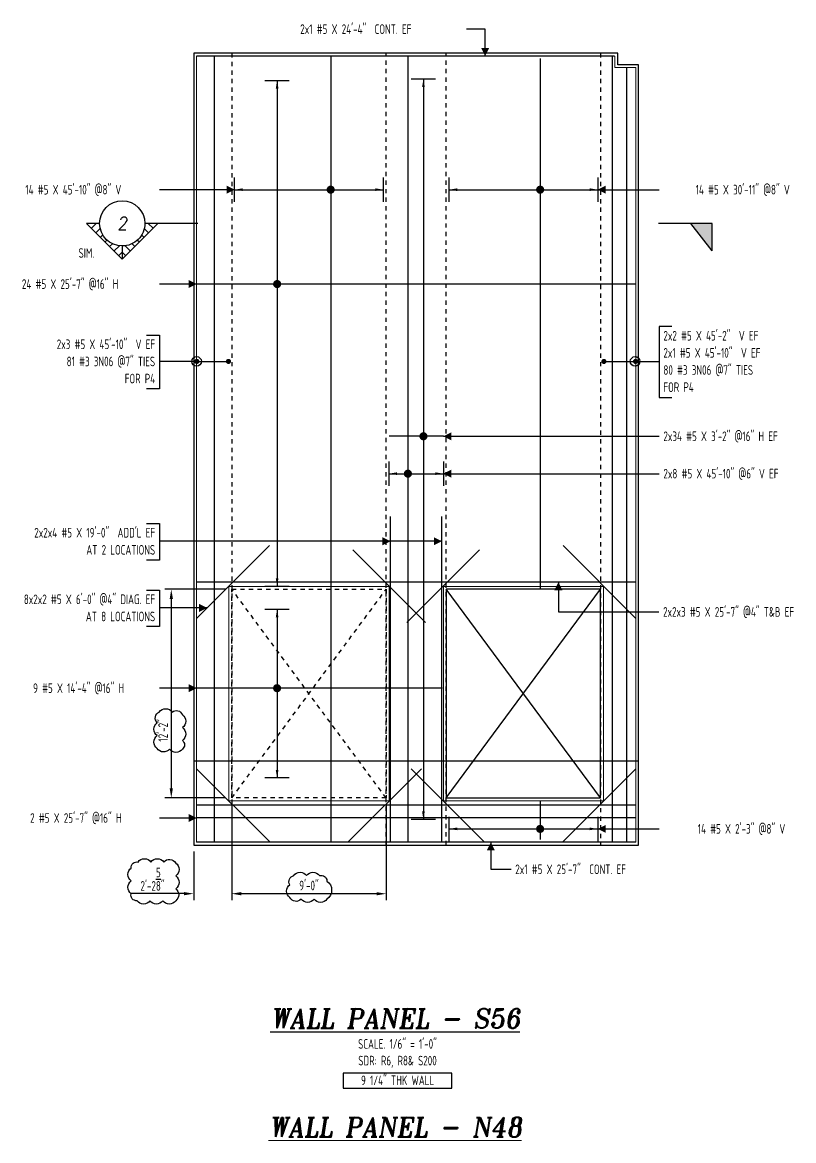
# Model space of a CAD drawing. Header units: inches. Extents: x -3675 to 38568, y -2433 to 4174.
# Drawn here: x 20197 to 20737, y 177 to 959 of the extents above; entities that cross this region are included whole.
import ezdxf
from ezdxf.enums import TextEntityAlignment as Align

# ---------------------------------------------------------------- set-up
doc = ezdxf.new("R2010")
doc.units = ezdxf.units.IN
doc.header["$MEASUREMENT"] = 0
doc.linetypes.add('HIDDEN', pattern=[6, 3, -3])
doc.layers.get('0').update_dxf_attribs({"linetype": 'CONTINUOUS'})
doc.layers.get('Defpoints').update_dxf_attribs({"linetype": 'CONTINUOUS'})
for name, color, linetype in [('0-25', 7, 'CONTINUOUS'), ('0-25TEXT', 7, 'CONTINUOUS'), ('0-35', 3, 'CONTINUOUS'), ('0-35TEXT', 3, 'CONTINUOUS'), ('0-50', 10, 'CONTINUOUS'), ('3', 3, 'CONTINUOUS'), ('BAR-LBL', 2, 'CONTINUOUS'), ('DETAIL', 83, 'CONTINUOUS'), ('Hatch', 253, 'CONTINUOUS'), ('hidden', 7, 'HIDDEN'), ('RANGELAY', 7, 'CONTINUOUS'), ('REBARS', 4, 'CONTINUOUS')]:
    doc.layers.add(name, color=color, linetype=linetype)
doc.layers.add('COVER', color=6, linetype='CONTINUOUS', lineweight=0, plot=False)
doc.styles.add('AR', font='ARCHQUIK.shx', dxfattribs={"width": 0.8})
doc.styles.add('ROMANT', font='romant')
doc.dimstyles.new('CADS_DIM_48', dxfattribs={"dimscale": 48, "dimtxt": 0.09375, "dimasz": 0.09375, "dimexe": 0.0625, "dimexo": 0.0625, "dimgap": 0.09375, "dimtad": 0, "dimtih": 1, "dimtoh": 1, "dimzin": 1, "dimdsep": 46, "dimlunit": 4, "dimtxsty": 'AR', "dimblk": 'CLOSED', "dimcen": 0.1875, "dimadec": 0, "dimazin": 0, "dimtfac": 1, "dimtofl": 0, "dimtmove": 0, "dimatfit": 1, "dimldrblk": 'DOTBLANK', "dimfxl": 1, "dimtzin": 0, "dimarcsym": 0})

# ---------------------------------------------------------------- blocks, each defined once
blk = doc.blocks.new('leadrblk')
blk.add_lwpolyline([(0, 0, 0, 1, 0), (1, 0, 1, 1, 0)], format="xyseb")
blk = doc.blocks.new('_DotBlank')
at = {"layer": '0-35', "color": 0, "lineweight": -2}
blk.add_line((-0.5, 0), (-1, 0), dxfattribs=at)
blk.add_circle((0, 0), 0.5, dxfattribs=at)
blk = doc.blocks.new('SECTARO')
at = {"linetype": 'Continuous'}
blk.add_line((33.32, 16.99), (20.13, 0), dxfattribs=at)
for p, q in [((33.32, 16.99), (33.32, 0)), ((33.32, 0), (0, 0))]:
    blk.add_line(p, q)
for points in [[(33.32, 0), (33.32, 16.99), (33.32, 0), (20.13, 0)], [(33.32, 16.99), (20.13, 0), (33.32, 0), (33.32, 16.99)]]:
    blk.add_solid(points, dxfattribs=at)
blk = doc.blocks.new('*X3')
at = {"color": 0, "linetype": 'Continuous'}
for p, q in [((-1.108, 0.278), (-1.075, 0.312)), ((-1.081, 0.217), (-1.031, 0.267)), ((-1.013, 0.197), (-0.986, 0.223)), ((-0.96, 0.161), (-0.942, 0.179)), ((-0.92, 0.112), (-0.898, 0.135)), ((-0.895, 0.05), (-0.854, 0.091)), ((-0.856, 0), (-0.81, 0.046)), ((-0.768, 0), (-0.765, 0.002))]:
    blk.add_line(p, q, dxfattribs=at)
blk = doc.blocks.new('*X2')
at = {"color": 0, "linetype": 'Continuous'}
for p, q in [((-1.108, 0.278), (-1.075, 0.312)), ((-0.96, 0.161), (-0.942, 0.179)), ((-0.856, 0), (-0.81, 0.046))]:
    blk.add_line(p, q, dxfattribs=at)
blk = doc.blocks.new('SECTNU')
at = {"linetype": 'Continuous'}
blk.add_line((-24.74, 0), (-32.81, 0), dxfattribs=at)
blk.add_line((0, 0), (-24.74, 0))
at = {"layer": '3'}
for p, q in [((-68.89, 0), (-46.81, 22.07)), ((-60.81, 0), (-68.89, 0))]:
    blk.add_line(p, q, dxfattribs=at)
at = {"layer": '3', "linetype": 'Continuous'}
blk.add_line((-46.81, 14), (-46.81, 22.07), dxfattribs=at)
at = {"layer": '3'}
for points in [[(-46.81, 22.07), (-24.74, 0), (-32.81, 0, 1)], [(-32.81, 0, 0.414214), (-46.81, 14)]]:
    blk.add_lwpolyline(points, format="xyb", dxfattribs=at)
for start, end in [(90, 180), (180, 0)]:
    blk.add_arc((-46.81, 0), 14, start, end, dxfattribs=at)
at = {"linetype": 'Continuous', "xscale": -64, "yscale": 64, "zscale": 64, "rotation": 359.9999999999999}
blk.add_blockref('*X3', (-117.73, 0), dxfattribs=at)
at = {"linetype": 'Continuous', "xscale": 64, "yscale": 64, "zscale": 64}
for name in ['*X3', '*X2']:
    blk.add_blockref(name, (24.1, 0), dxfattribs=at)
at = {"linetype": 'Continuous', "style": 'ROMANT', "oblique": 9, "width": 0.9}
blk.add_attdef('NO', text='', height=8, dxfattribs=at).set_placement((-46.81, 0), align=Align.MIDDLE)
blk = doc.blocks.new('*D51')
at = {"layer": 'Defpoints', "color": 0, "transparency": 16777216}
for p in [(20343.88, 416.66), (20451.88, 416.66), (20343.88, 349.69)]:
    blk.add_point(p, dxfattribs=at)
at = {"layer": 'DETAIL', "color": 0, "lineweight": -2, "transparency": 16777216}
for p, q in [((20343.88, 412.16), (20343.88, 345.19)), ((20451.88, 412.16), (20451.88, 345.19)), ((20445.13, 349.69), (20350.63, 349.69))]:
    blk.add_line(p, q, dxfattribs=at)
at = {"layer": 'DETAIL', "color": 0, "transparency": 16777216}
for points in [[(20350.63, 350.81), (20350.63, 348.56), (20343.88, 349.69)], [(20445.13, 350.81), (20445.13, 348.56), (20451.88, 349.69)]]:
    blk.add_solid(points, dxfattribs=at)
at = {"layer": 'DETAIL', "color": 0, "transparency": 16777216, "insert": (20397.88, 355.43), "char_height": 6.75, "attachment_point": 5, "style": 'AR'}
blk.add_mtext('9\'-0"', dxfattribs=at)
blk = doc.blocks.new('*D52')
at = {"layer": 'Defpoints', "color": 0, "transparency": 16777216}
for p in [(20317.25, 383.66), (20343.88, 383.66), (20317.25, 349.74)]:
    blk.add_point(p, dxfattribs=at)
at = {"layer": 'DETAIL', "color": 0, "lineweight": -2, "transparency": 16777216}
for p, q in [((20317.25, 379.16), (20317.25, 345.24)), ((20343.88, 379.16), (20343.88, 345.24)), ((20310.5, 349.74), (20273.18, 349.74)), ((20350.63, 349.74), (20357.38, 349.74))]:
    blk.add_line(p, q, dxfattribs=at)
at = {"layer": 'DETAIL', "color": 0, "transparency": 16777216}
for points in [[(20310.5, 350.87), (20310.5, 348.62), (20317.25, 349.74)], [(20350.63, 350.87), (20350.63, 348.62), (20343.88, 349.74)]]:
    blk.add_solid(points, dxfattribs=at)
at = {"layer": 'DETAIL', "color": 0, "transparency": 16777216, "insert": (20288.47, 359.87), "char_height": 6.75, "attachment_point": 5, "style": 'AR'}
blk.add_mtext('2\'-2{\\H1.000000x;\\S5/8;}"', dxfattribs=at)
blk = doc.blocks.new('*D53')
at = {"layer": 'Defpoints', "color": 0, "transparency": 16777216}
for p in [(20343.88, 562.66), (20301.56, 416.66), (20343.88, 416.66)]:
    blk.add_point(p, dxfattribs=at)
at = {"layer": 'DETAIL', "color": 0, "lineweight": -2, "transparency": 16777216}
for p, q in [((20339.38, 562.66), (20297.06, 562.66)), ((20301.56, 555.91), (20301.56, 423.41)), ((20339.38, 416.66), (20297.06, 416.66))]:
    blk.add_line(p, q, dxfattribs=at)
at = {"layer": 'DETAIL', "color": 0, "transparency": 16777216}
for points in [[(20300.44, 555.91), (20302.69, 555.91), (20301.56, 562.66)], [(20300.44, 423.41), (20302.69, 423.41), (20301.56, 416.66)]]:
    blk.add_solid(points, dxfattribs=at)
at = {"layer": 'DETAIL', "color": 0, "transparency": 16777216, "insert": (20295.82, 463.97), "char_height": 6.75, "attachment_point": 5, "rotation": 90, "style": 'AR'}
blk.add_mtext('12\'-2"', dxfattribs=at)
blk = doc.blocks.new('*U1714', base_point=(20413.39, 935.97))
at = {"layer": 'REBARS', "color": 0}
blk.add_lwpolyline([(20413.07, 935.97), (20413.07, 385.97)], dxfattribs=at)
blk = doc.blocks.new('rendmark')
at = {"color": 4}
blk.add_line((0, -3), (0, 3), dxfattribs=at)
blk = doc.blocks.new('rarrow')
at = {"color": 7}
blk.add_solid([(2, -0.33), (2, 0.33), (0, 0)], dxfattribs=at)
blk = doc.blocks.new('*U1126', base_point=(20345.88, 842.21))
at = {"layer": 'RANGELAY'}
blk.add_line((20345.88, 842.21), (20449.88, 842.21), dxfattribs=at)
at = {"layer": 'RANGELAY', "xscale": 2.834645669291339, "yscale": 2.834645669291339}
for name in ['rendmark', 'rarrow']:
    blk.add_blockref(name, (20345.88, 842.21), dxfattribs=at)
at = {"layer": 'RANGELAY', "xscale": 2.834645669291339, "yscale": 2.834645669291339, "rotation": 179.999996929531}
for name in ['rendmark', 'rarrow']:
    blk.add_blockref(name, (20449.88, 842.21), dxfattribs=at)
blk = doc.blocks.new('VPM700980')
at = {"const_width": 1}
blk.add_lwpolyline([(-0.5, 0, 1), (0.5, 0, 1)], format="xyb", close=True, dxfattribs=at)
blk = doc.blocks.new('*U1090', base_point=(20491.33, 493.17))
at = {"layer": 'REBARS', "color": 0}
blk.add_lwpolyline([(20491.33, 493.49), (20319.33, 493.49)], dxfattribs=at)
blk = doc.blocks.new('*U1125', base_point=(20375.59, 548.66))
at = {"layer": 'RANGELAY'}
blk.add_line((20375.59, 548.66), (20375.59, 430.66), dxfattribs=at)
at = {"layer": 'RANGELAY', "xscale": 2.834645669291339, "yscale": 2.834645669291339}
for name, p, rotation in [('rendmark', (20375.59, 548.66), 269.9999999999999), ('rarrow', (20375.59, 548.66), 269.9999999999999), ('rendmark', (20375.59, 430.66), 89.999996929531), ('rarrow', (20375.59, 430.66), 89.999996929531)]:
    blk.add_blockref(name, p, dxfattribs=dict(at, rotation=rotation))
blk = doc.blocks.new('VPM700A90')
at = {"const_width": 1}
blk.add_lwpolyline([(-0.5, 0, 1), (0.5, 0, 1)], format="xyb", close=True, dxfattribs=at)
blk = doc.blocks.new('*U932', base_point=(20626.5, 402.35))
at = {"layer": 'REBARS', "color": 0}
blk.add_lwpolyline([(20626.5, 402.67), (20319.5, 402.67)], dxfattribs=at)
blk = doc.blocks.new('*U931', base_point=(20626.5, 775.88))
at = {"layer": 'REBARS', "color": 0}
blk.add_lwpolyline([(20626.5, 776.19), (20319.5, 776.19)], dxfattribs=at)
blk = doc.blocks.new('*U1124', base_point=(20375.59, 918.66))
at = {"layer": 'RANGELAY'}
blk.add_line((20375.59, 918.66), (20375.59, 564.66), dxfattribs=at)
at = {"layer": 'RANGELAY', "xscale": 2.834645669291339, "yscale": 2.834645669291339}
for name, p, rotation in [('rendmark', (20375.59, 918.66), 269.9999999999999), ('rarrow', (20375.59, 918.66), 269.9999999999999), ('rendmark', (20375.59, 564.66), 89.999996929531), ('rarrow', (20375.59, 564.66), 89.999996929531)]:
    blk.add_blockref(name, p, dxfattribs=dict(at, rotation=rotation))
blk = doc.blocks.new('VPM700C30')
at = {"const_width": 1}
blk.add_lwpolyline([(-0.5, 0, 1), (0.5, 0, 1)], format="xyb", close=True, dxfattribs=at)
blk = doc.blocks.new('*U1123', base_point=(20477.93, 919.66))
at = {"layer": 'RANGELAY'}
blk.add_line((20477.93, 919.66), (20477.93, 401.66), dxfattribs=at)
at = {"layer": 'RANGELAY', "xscale": 2.834645669291339, "yscale": 2.834645669291339}
for name, p, rotation in [('rendmark', (20477.93, 919.66), 269.9999999999999), ('rarrow', (20477.93, 919.66), 269.9999999999999), ('rarrow', (20477.93, 401.66), 89.999996929531), ('rendmark', (20477.93, 401.66), 89.999996929531)]:
    blk.add_blockref(name, p, dxfattribs=dict(at, rotation=rotation))
blk = doc.blocks.new('VPM700CB0')
at = {"const_width": 1}
blk.add_lwpolyline([(-0.5, 0, 1), (0.5, 0, 1)], format="xyb", close=True, dxfattribs=at)
blk = doc.blocks.new('*U829', base_point=(20491.88, 669.38))
at = {"layer": 'REBARS', "color": 0}
blk.add_lwpolyline([(20491.88, 669.69), (20453.88, 669.69)], dxfattribs=at)
blk = doc.blocks.new('*U1715', base_point=(20467.4, 935.97))
at = {"layer": 'REBARS', "color": 0}
blk.add_lwpolyline([(20467.09, 935.97), (20467.09, 385.97)], dxfattribs=at)
blk = doc.blocks.new('*U1122', base_point=(20453.88, 643.54))
at = {"layer": 'RANGELAY'}
blk.add_line((20453.88, 643.54), (20491.88, 643.54), dxfattribs=at)
at = {"layer": 'RANGELAY', "xscale": 2.834645669291339, "yscale": 2.834645669291339}
for name in ['rendmark', 'rarrow']:
    blk.add_blockref(name, (20453.88, 643.54), dxfattribs=at)
at = {"layer": 'RANGELAY', "xscale": 2.834645669291339, "yscale": 2.834645669291339, "rotation": 179.999996929531}
for name in ['rendmark', 'rarrow']:
    blk.add_blockref(name, (20491.88, 643.54), dxfattribs=at)
blk = doc.blocks.new('VPM700DF0')
at = {"const_width": 1}
blk.add_lwpolyline([(-0.5, 0, 1), (0.5, 0, 1)], format="xyb", close=True, dxfattribs=at)
blk = doc.blocks.new('*U1020', base_point=(20559.91, 933.97))
at = {"layer": 'REBARS', "color": 0}
blk.add_lwpolyline([(20559.6, 933.97), (20559.6, 562.97)], dxfattribs=at)
blk = doc.blocks.new('*U1121', base_point=(20495.88, 842.21))
at = {"layer": 'RANGELAY'}
blk.add_line((20495.88, 842.21), (20599.88, 842.21), dxfattribs=at)
at = {"layer": 'RANGELAY', "xscale": 2.834645669291339, "yscale": 2.834645669291339}
for name in ['rendmark', 'rarrow']:
    blk.add_blockref(name, (20495.88, 842.21), dxfattribs=at)
at = {"layer": 'RANGELAY', "xscale": 2.834645669291339, "yscale": 2.834645669291339, "rotation": 179.999996929531}
for name in ['rendmark', 'rarrow']:
    blk.add_blockref(name, (20599.88, 842.21), dxfattribs=at)
blk = doc.blocks.new('VPM700F40')
at = {"const_width": 1}
blk.add_lwpolyline([(-0.5, 0, 1), (0.5, 0, 1)], format="xyb", close=True, dxfattribs=at)
blk = doc.blocks.new('*U1120', base_point=(20319.25, 722.06))
at = {"layer": 'REBARS', "color": 0, "const_width": 1.8}
for points in [[(20319.44, 722.96, 1), (20319.44, 721.16, 1), (20319.44, 722.96)], [(20341.56, 721.16, 1), (20341.56, 722.96, 1), (20341.56, 721.16)]]:
    blk.add_lwpolyline(points, format="xyb", dxfattribs=at)
at = {"layer": 'REBARS', "color": 0}
blk.add_lwpolyline([(20319.44, 722.06), (20341.56, 722.06)], dxfattribs=at)
blk = doc.blocks.new('*U863', base_point=(20331.39, 385.66))
at = {"layer": 'REBARS', "color": 0}
blk.add_lwpolyline([(20331.7, 385.66), (20331.7, 935.66)], dxfattribs=at)
blk = doc.blocks.new('*U862', base_point=(20609.78, 385.66))
at = {"layer": 'REBARS', "color": 0}
blk.add_lwpolyline([(20610.09, 385.66), (20610.09, 935.66)], dxfattribs=at)
blk = doc.blocks.new('*U770', base_point=(20619.84, 385.66))
at = {"layer": 'REBARS', "color": 0}
blk.add_lwpolyline([(20620.15, 385.66), (20620.15, 927.66)], dxfattribs=at)
blk = doc.blocks.new('*U1886', base_point=(20604, 722.06))
at = {"layer": 'REBARS', "color": 0, "const_width": 1.8}
for points in [[(20604.19, 722.96, 1), (20604.19, 721.16, 1), (20604.19, 722.96)], [(20626.31, 721.16, 1), (20626.31, 722.96, 1), (20626.31, 721.16)]]:
    blk.add_lwpolyline(points, format="xyb", dxfattribs=at)
at = {"layer": 'REBARS', "color": 0}
blk.add_lwpolyline([(20604.19, 722.06), (20626.31, 722.06)], dxfattribs=at)
blk = doc.blocks.new('*U987', base_point=(20611.25, 935.35))
at = {"layer": 'REBARS', "color": 0}
blk.add_lwpolyline([(20611.25, 935.66), (20319.25, 935.66)], dxfattribs=at)
blk = doc.blocks.new('*U930', base_point=(20626.25, 385.97))
at = {"layer": 'REBARS', "color": 0}
blk.add_lwpolyline([(20626.25, 385.66), (20319.25, 385.66)], dxfattribs=at)
blk = doc.blocks.new('*U702', base_point=(20479.67, 539.55))
at = {"layer": 'REBARS', "color": 0}
blk.add_lwpolyline([(20479.45, 539.33), (20428.54, 590.24)], dxfattribs=at)
blk = doc.blocks.new('*U703', base_point=(20626.72, 436.82))
at = {"layer": 'REBARS', "color": 0}
blk.add_lwpolyline([(20626.5, 437.04), (20575.59, 386.13)], dxfattribs=at)
blk = doc.blocks.new('*U704', base_point=(20626.72, 542.5))
at = {"layer": 'REBARS', "color": 0}
blk.add_lwpolyline([(20626.5, 542.28), (20575.59, 593.19)], dxfattribs=at)
blk = doc.blocks.new('*U705', base_point=(20466.08, 539.55))
at = {"layer": 'REBARS', "color": 0}
blk.add_lwpolyline([(20466.3, 539.33), (20517.21, 590.24)], dxfattribs=at)
blk = doc.blocks.new('*U706', base_point=(20319.03, 436.82))
at = {"layer": 'REBARS', "color": 0}
blk.add_lwpolyline([(20319.25, 437.04), (20370.16, 386.13)], dxfattribs=at)
blk = doc.blocks.new('*U707', base_point=(20319.03, 542.5))
at = {"layer": 'REBARS', "color": 0}
blk.add_lwpolyline([(20319.25, 542.28), (20370.16, 593.19)], dxfattribs=at)
blk = doc.blocks.new('*U708', base_point=(20476.72, 436.82))
at = {"layer": 'REBARS', "color": 0}
blk.add_lwpolyline([(20476.5, 437.04), (20425.59, 386.13)], dxfattribs=at)
blk = doc.blocks.new('*U709', base_point=(20469.03, 436.82))
at = {"layer": 'REBARS', "color": 0}
blk.add_lwpolyline([(20469.25, 437.04), (20520.16, 386.13)], dxfattribs=at)
blk = doc.blocks.new('*U1085', base_point=(20559.91, 414.66))
at = {"layer": 'REBARS', "color": 0}
blk.add_lwpolyline([(20559.6, 414.66), (20559.6, 387.66)], dxfattribs=at)
blk = doc.blocks.new('*U1119', base_point=(20495.88, 395.05))
at = {"layer": 'RANGELAY'}
blk.add_line((20495.88, 395.05), (20599.88, 395.05), dxfattribs=at)
at = {"layer": 'RANGELAY', "xscale": 2.834645669291339, "yscale": 2.834645669291339}
for name in ['rendmark', 'rarrow']:
    blk.add_blockref(name, (20495.88, 395.05), dxfattribs=at)
at = {"layer": 'RANGELAY', "xscale": 2.834645669291339, "yscale": 2.834645669291339, "rotation": 179.9999969295311}
for name in ['rendmark', 'rarrow']:
    blk.add_blockref(name, (20599.88, 395.05), dxfattribs=at)
blk = doc.blocks.new('VPM701720')
at = {"const_width": 1}
blk.add_lwpolyline([(-0.5, 0, 1), (0.5, 0, 1)], format="xyb", close=True, dxfattribs=at)
blk = doc.blocks.new('*U928', base_point=(20626.5, 412.02))
at = {"layer": 'REBARS', "color": 0}
blk.add_lwpolyline([(20626.5, 411.71), (20319.5, 411.71)], dxfattribs=at)
blk = doc.blocks.new('*U929', base_point=(20626.5, 567.3))
at = {"layer": 'REBARS', "color": 0}
blk.add_lwpolyline([(20626.5, 567.61), (20319.5, 567.61)], dxfattribs=at)
blk = doc.blocks.new('*U600', base_point=(20454.56, 385.66))
at = {"layer": 'REBARS', "color": 0}
blk.add_lwpolyline([(20454.88, 385.66), (20454.88, 613.66)], dxfattribs=at)
blk = doc.blocks.new('*U601', base_point=(20491.19, 385.66))
at = {"layer": 'REBARS', "color": 0}
blk.add_lwpolyline([(20490.88, 385.66), (20490.88, 613.66)], dxfattribs=at)

msp = doc.modelspace()

# ---------------------------------------------------------------- linework, layer by layer
at = {"layer": '0-25'}
for p, q in [((20601.87679, 416.65942), (20493.87679, 562.65987)), ((20493.87679, 416.65942), (20601.87679, 562.65987))]:
    msp.add_line(p, q, dxfattribs=at)
at = {"layer": '0-25TEXT'}
for points in [[(20521.14971, 935.65942), (20521.14971, 954.53183), (20507.97463, 954.53183)], [(20345.87679, 842.21226), (20293.32752, 842.21226)], [(20599.87679, 842.21226), (20642.80686, 842.21226)], [(20319.32752, 776.19271), (20293.32752, 776.19271)], [(20651.80591, 746.43163), (20642.80686, 746.43163), (20642.80686, 696.93683), (20651.80591, 696.93683)], [(20651.80591, 746.43163), (20642.80686, 746.43163), (20642.80686, 696.93683), (20651.80591, 696.93683)], [(20284.25273, 740.43226), (20293.25179, 740.43226), (20293.25179, 702.9362), (20284.25273, 702.9362)], [(20284.25273, 740.43226), (20293.25179, 740.43226), (20293.25179, 702.9362), (20284.25273, 702.9362)], [(20491.87679, 669.69378), (20642.80686, 669.69378)], [(20491.87679, 643.5419), (20642.80686, 643.5419)], [(20284.25273, 608.62919), (20293.25179, 608.62919), (20293.25179, 583.13186), (20284.25273, 583.13186)], [(20490.87679, 596.25549), (20293.25179, 596.25549)], [(20572.40535, 567.6076), (20572.40535, 546.82699), (20642.57909, 546.82699)], [(20284.25273, 562.022), (20293.25179, 562.022), (20293.25179, 536.52468), (20284.25273, 536.52468)], [(20326.62259, 549.6483), (20293.25179, 549.6483)], [(20319.32752, 493.48727), (20293.32752, 493.48727)], [(20319.32752, 402.66512), (20293.32752, 402.66512)], [(20599.87679, 395.05323), (20642.80686, 395.05323)], [(20525.05764, 385.65942), (20525.05764, 366.787), (20539.20966, 366.787)]]:
    msp.add_lwpolyline(points, dxfattribs=at)
at = {"layer": '0-35'}
for points in [[(20613.87679, 937.65942), (20317.25179, 937.65942), (20317.25179, 383.65942), (20628.50179, 383.65942), (20628.50179, 929.65942), (20613.87679, 929.65942)], [(20601.87679, 562.65987), (20493.87679, 562.65987), (20493.87679, 416.65942), (20601.87679, 416.65942)]]:
    msp.add_lwpolyline(points, close=True, dxfattribs=at)
at = {"layer": '0-50'}
msp.add_lwpolyline([(20497.75847, 224.11322), (20421.87163, 224.11322), (20421.87163, 213.75686), (20497.75847, 213.75686)], close=True, dxfattribs=at)
at = {"layer": 'COVER'}
for points in [[(20611.87679, 935.65942), (20319.25179, 935.65942), (20319.25179, 385.65942), (20626.50179, 385.65942), (20626.50179, 927.65942), (20611.87679, 927.65942)], [(20341.87679, 564.65987), (20453.87679, 564.65987), (20453.87679, 414.65942), (20341.87679, 414.65942)], [(20603.87679, 564.65987), (20491.87679, 564.65987), (20491.87679, 414.65942), (20603.87679, 414.65942)]]:
    msp.add_lwpolyline(points, close=True, dxfattribs=at)
at = {"layer": 'DETAIL'}
for points in [[(20309.28793, 450.88153, -0.52056705), (20300.28793, 450.88153, -0.52056705), (20291.68718, 451.28078, -0.52056705), (20291.68718, 460.28078, -0.52056705), (20291.68718, 469.28078, -0.52056705), (20293.1756, 476.79235, -0.52056705), (20302.1756, 476.79235, -0.52056705), (20309.28793, 474.90469, -0.52056705), (20309.28793, 465.90469, -0.52056705), (20309.28793, 456.90469, -0.52056705)], [(20304.61937, 344.8091, -0.52056705), (20295.61937, 344.8091, -0.52056705), (20286.61937, 344.8091, -0.52056705), (20277.61937, 344.8091, -0.52056705), (20273.4832, 349.67293, -0.52056705), (20273.4832, 358.67293, -0.52056705), (20273.4832, 367.67293, -0.52056705), (20278.30865, 371.84747, -0.52056705), (20287.30865, 371.84747, -0.52056705), (20296.30865, 371.84747, -0.52056705), (20304.61937, 371.1582, -0.52056705), (20304.61937, 362.1582, -0.52056705), (20304.61937, 353.1582, -0.52056705)], [(20410.43751, 345.89871, -0.52056705), (20401.43751, 345.89871, -0.52056705), (20392.43751, 345.89871, -0.52056705), (20384.53265, 346.99385, -0.52056705), (20384.53265, 355.99385, -0.52056705), (20387.18685, 362.33964, -0.52056705), (20396.18685, 362.33964, -0.52056705), (20405.18685, 362.33964, -0.52056705), (20410.43751, 358.59029, -0.52056705)]]:
    msp.add_lwpolyline(points, format="xyb", close=True, dxfattribs=at)
at = {"layer": 'Hatch'}
msp.add_line((20317.25179, 442.65942), (20628.50179, 442.65942), dxfattribs=at)
at = {"layer": 'hidden'}
for p, q in [((20343.87679, 937.65942), (20343.87679, 383.65942)), ((20451.87679, 383.65942), (20451.87679, 937.65942)), ((20493.87679, 383.65942), (20493.87679, 937.65942)), ((20601.87679, 937.65942), (20601.87679, 383.65942)), ((20343.87679, 416.65942), (20451.87679, 562.65987)), ((20451.87679, 416.65942), (20343.87679, 562.65987))]:
    msp.add_line(p, q, dxfattribs=at)
msp.add_lwpolyline([(20343.87679, 562.65987), (20451.87679, 562.65987), (20451.87679, 416.65942), (20343.87679, 416.65942)], close=True, dxfattribs=at)

# ---------------------------------------------------------------- block references
ref = msp.add_blockref('SECTNU', (20320.09093, 818.63516), dxfattribs=dict(xscale=-1.129181470141702, yscale=1.129181470141702, zscale=1.129181470141702, rotation=180))
ref.add_attrib('NO', '2', dxfattribs={"linetype": 'Continuous', "height": 9.03345, "style": 'ROMANT', "oblique": 9, "width": 0.9}).set_placement((20267.23091, 818.63515), align=Align.MIDDLE)
at = {"xscale": -1.129181470141702, "yscale": 1.129181470141702, "zscale": 1.129181470141702, "rotation": 180}
msp.add_blockref('SECTARO', (20642.34473, 818.63516), dxfattribs=at)
at = {"layer": '0-25TEXT'}
for name, p, xscale, yscale, rotation in [('leadrblk', (20521.14971, 935.65942), -5.623937007874017, 2.250708661417324, 269.9999984647655), ('VPM700980', (20413.07327, 842.21226), 2.834645669291338, 2.834645669291338, 180), ('VPM700F40', (20559.59505, 842.21226), 2.834645669291338, 2.834645669291338, 180), ('leadrblk', (20599.87679, 842.21226), -5.623937007874017, 2.250708661417324, 179.999996929531), ('VPM700C30', (20375.58851, 776.19271), 2.834645669291338, 2.834645669291338, 90.00000000000007), ('VPM700CB0', (20477.9342, 669.69378), 2.834645669291338, 2.834645669291338, 90.00000000000007), ('leadrblk', (20491.87679, 669.69378), -5.623937007874017, 2.250708661417324, 179.999996929531), ('VPM700DF0', (20467.08904, 643.5419), 2.834645669291338, 2.834645669291338, 180), ('leadrblk', (20491.87679, 643.5419), -5.623937007874017, 2.250708661417324, 179.999996929531), ('leadrblk', (20454.87676, 596.25549), 5.623937007874017, 2.250708661417324, 180.000003070469), ('leadrblk', (20490.87679, 596.25549), 5.623937007874017, 2.250708661417324, 180.000003070469), ('leadrblk', (20572.40535, 567.6076), -5.623937007874017, 2.250708661417324, 89.9999953942965), ('VPM700A90', (20375.58851, 493.48727), 2.834645669291338, 2.834645669291338, 90.00000000000007), ('VPM701720', (20559.59505, 395.05323), 2.834645669291338, 2.834645669291338, 180), ('leadrblk', (20599.87679, 395.05323), -5.623937007874017, 2.250708661417324, 179.999996929531), ('leadrblk', (20525.05764, 385.65942), -5.623937007874017, 2.250708661417324, 89.9999984647655)]:
    msp.add_blockref(name, p, dxfattribs=dict(at, xscale=xscale, yscale=yscale, rotation=rotation))
at = {"layer": '0-25TEXT', "xscale": -5.623937007874017, "yscale": 2.250708661417324}
for p in [(20345.87679, 842.21225), (20319.32752, 776.19271), (20326.62259, 549.6483), (20319.32752, 493.48727), (20319.32752, 402.66512)]:
    msp.add_blockref('leadrblk', p, dxfattribs=at)
at = {"layer": 'RANGELAY'}
for name, p in [('*U1124', (20375.58851, 918.65942)), ('*U1123', (20477.9342, 919.65942)), ('*U1126', (20345.87679, 842.21226)), ('*U1121', (20495.87679, 842.21226)), ('*U1122', (20453.87679, 643.5419)), ('*U1125', (20375.58851, 548.65987)), ('*U1119', (20495.87679, 395.05323))]:
    msp.add_blockref(name, p, dxfattribs=at)
at = {"layer": 'REBARS', "color": 4}
for name, p in [('*U987', (20611.2544, 935.34692)), ('*U863', (20331.39075, 385.65942)), ('*U1714', (20413.38578, 935.97361)), ('*U1715', (20467.40154, 935.97361)), ('*U1020', (20559.90755, 933.97361)), ('*U862', (20609.77843, 385.65942)), ('*U770', (20619.84116, 385.65942)), ('*U931', (20626.50179, 775.88021)), ('*U1120', (20319.25188, 722.05919)), ('*U1886', (20604.00191, 722.0592)), ('*U829', (20491.87679, 669.38128)), ('*U600', (20454.56435, 385.65942)), ('*U601', (20491.18923, 385.65942)), ('*U707', (20319.03082, 542.49846)), ('*U702', (20479.67491, 539.54631)), ('*U705', (20466.07866, 539.54631)), ('*U704', (20626.72288, 542.49833)), ('*U929', (20626.50179, 567.2951)), ('*U1090', (20491.32752, 493.17477)), ('*U706', (20319.03082, 436.82083)), ('*U708', (20476.72276, 436.82083)), ('*U709', (20469.03066, 436.82099)), ('*U703', (20626.72292, 436.82099)), ('*U1085', (20559.90755, 414.65942)), ('*U928', (20626.50179, 412.02419)), ('*U932', (20626.50179, 402.35262)), ('*U930', (20626.25179, 385.97192))]:
    msp.add_blockref(name, p, dxfattribs=at)

# ---------------------------------------------------------------- texts
at = {"color": 7, "linetype": 'Continuous', "style": 'ROMANT', "oblique": 9, "width": 0.95}
msp.add_text('%%UWALL PANEL - S56', height=13.5, dxfattribs=at).set_placement((20458.44317, 255.68512), align=Align.CENTER)
at = {"layer": '0-35TEXT', "style": 'AR', "width": 0.8}
for s, p in [('SIM.', (20236.68565, 794.52536)), ('FOR P4', (20645.80654, 700.68643))]:
    msp.add_text(s, height=6.749831, dxfattribs=at).set_placement(p)
for s, height, p in [('FOR P4', 6.749831, (20290.2521, 706.68581)), ('AT 2 LOCATIONS', 6.7498312, (20290.2521, 586.88147)), ('AT 8 LOCATIONS', 6.7498312, (20290.2521, 540.27428))]:
    msp.add_text(s, height=height, dxfattribs=at).set_placement(p, align=Align.RIGHT)
for s, p in [('SCALE. 1/6" = 1\'-0"', (20459.81505, 241.23823)), ('SDR: R6, R8& S200', (20459.81505, 229.57003)), ('9 1/4" THK WALL', (20459.89197, 215.78201))]:
    msp.add_text(s, height=6.7498312, dxfattribs=at).set_placement(p, align=Align.CENTER)
at = {"layer": 'BAR-LBL', "style": 'AR', "width": 0.8}
for s, p in [('2x1 #5 X 24\'-4"  CONT. EF', (20391.77304, 951.15718)), ('14 #5 X 45\'-10" @8" V', (20199.46841, 838.83761)), ('24 #5 X 25\'-7" @16" H', (20197.04797, 772.81806)), ('2x2 #5 X 45\'-2"  V EF', (20645.80654, 736.68265)), ('2x1 #5 X 45\'-10"  V EF', (20645.80654, 724.68391)), ('80 #3 3N06 @7" TIES', (20645.80654, 712.68517)), ('2x34 #5 X 3\'-2" @16" H EF', (20645.80654, 666.31913)), ('2x8 #5 X 45\'-10" @6" V EF', (20645.80654, 640.16726)), ('2x2x3 #5 X 25\'-7" @4" T&B EF', (20645.57878, 543.45235)), ('9 #5 X 14\'-4" @16" H', (20204.86784, 490.11263)), ('2 #5 X 25\'-7" @16" H', (20202.81978, 399.29048)), ('2x1 #5 X 25\'-7"  CONT. EF', (20542.20934, 363.41236))]:
    msp.add_text(s, height=6.7492913, dxfattribs=at).set_placement(p)
for s, p in [('14 #5 X 30\'-11" @8" V', (20734.24553, 838.83761)), ('2x3 #5 X 45\'-10"  V EF', (20290.2521, 730.68329)), ('81 #3 3N06 @7" TIES', (20290.2521, 718.68455)), ('2x2x4 #5 X 19\'-0"  ADD\'L EF', (20290.2521, 598.88021)), ('8x2x2 #5 X 6\'-0" @4" DIAG. EF', (20290.2521, 552.27302)), ('14 #5 X 2\'-3" @8" V', (20731.08035, 391.67859))]:
    msp.add_text(s, height=6.7492913, dxfattribs=at).set_placement(p, align=Align.RIGHT)
at = {"layer": 'COVER', "style": 'ROMANT', "oblique": 9, "width": 0.95}
msp.add_text('%%UWALL PANEL - N48', height=13.5, dxfattribs=at).set_placement((20458.44317, 179.66798), align=Align.CENTER)

# ---------------------------------------------------------------- dimensions: what is measured, and where the dimension line sits
at = {"layer": 'DETAIL'}
dim = msp.add_linear_dim(base=(20301.56183, 416.65942), p1=(20343.87679, 562.65987), p2=(20343.87679, 416.65942), angle=90, dimstyle='CADS_DIM_48', override={"dimscale": 72, "dimgap": 0.03125, "dimtad": 1, "dimtih": 0, "dimtoh": 0, "dimdec": 3, "dimtdec": 3}, dxfattribs=at)
dim.commit()
dim.dimension.update_dxf_attribs({"geometry": '*D53', "text_midpoint": (20301.56183, 463.96808), "dimtype": 160})
for base, p1, p2, picture, middle in [((20343.87679, 349.68986), (20451.87679, 416.65942), (20343.87679, 416.65942), '*D51', (20397.87679, 355.43124)), ((20317.25179, 349.74136), (20343.87679, 383.65942), (20317.25179, 383.65942), '*D52', (20288.46731, 359.86636))]:
    dim = msp.add_linear_dim(base=base, p1=p1, p2=p2, angle=180, dimstyle='CADS_DIM_48', override={"dimscale": 72, "dimgap": 0.03125, "dimtad": 1, "dimtih": 0, "dimtoh": 0, "dimdec": 3, "dimtdec": 3}, dxfattribs=at)
    dim.commit()
    dim.dimension.update_dxf_attribs({"geometry": picture, "text_midpoint": middle})

# ---------------------------------------------------------------- leaders
at = {"layer": '0-25TEXT'}
for points in [[(20319.25188, 722.05919), (20293.25179, 722.05919)], [(20626.00179, 722.05919), (20642.80686, 722.05919)]]:
    msp.add_leader(points, dimstyle='CADS_DIM_48', override={"dimscale": 72, "dimgap": 0.03125, "dimtad": 0, "dimtih": 0, "dimtoh": 0, "dimdec": 3, "dimtdec": 3}, dxfattribs=at)

doc.saveas('drawing.dxf')
